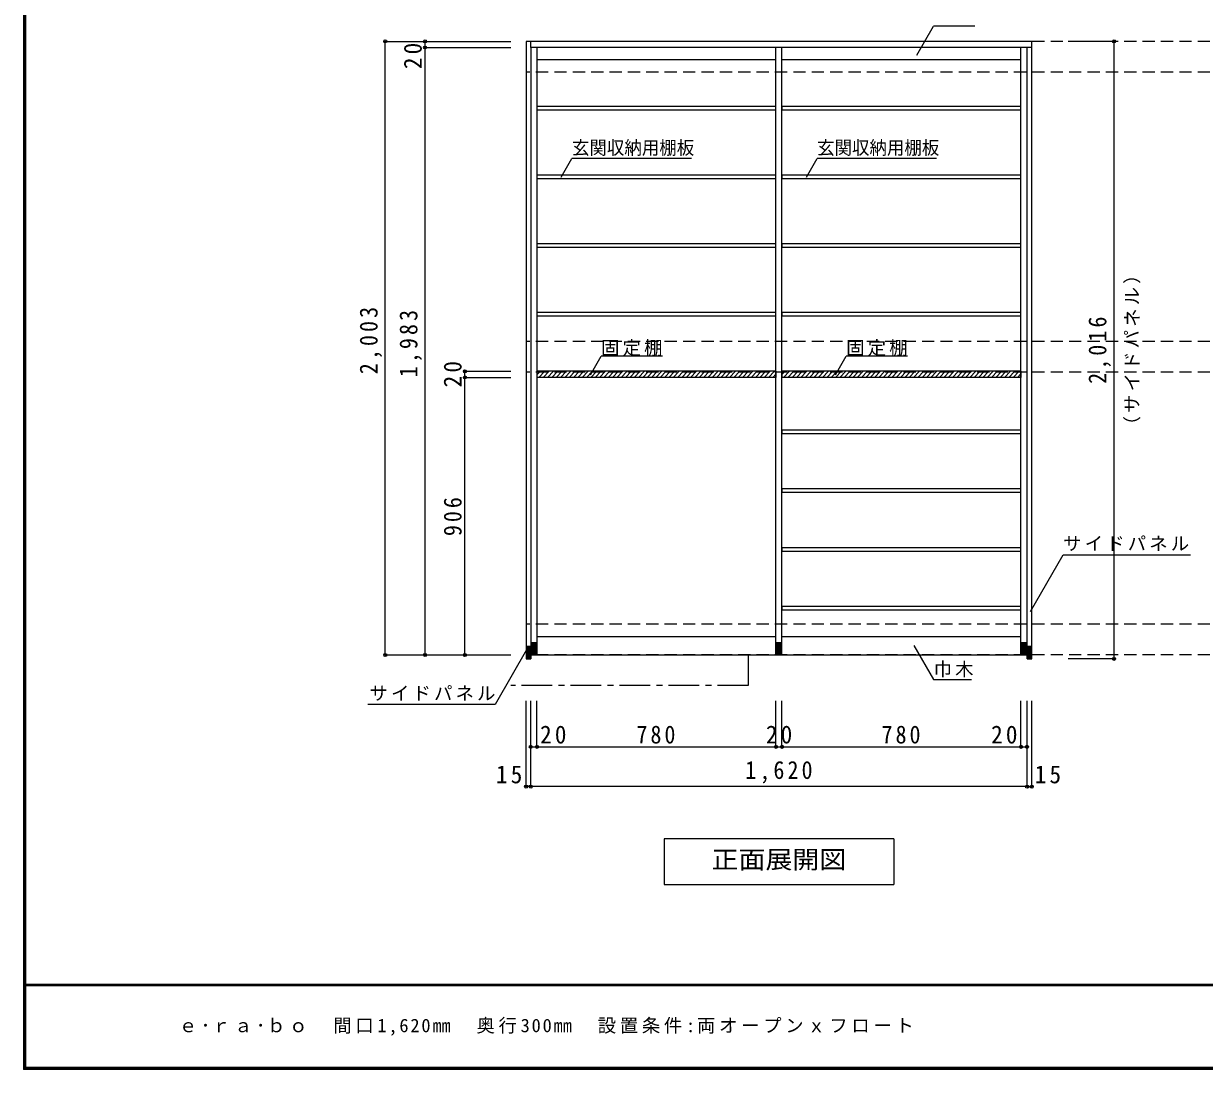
# Model space of a CAD drawing. Units: millimetres at full size, sheet at 1:20. Extents: x -3922 to 3878, y -2932 to 2722.
# Drawn here: x -3922 to -68, y -2864 to 550 of the extents above; entities that cross this region are included whole.
import ezdxf
from ezdxf.enums import TextEntityAlignment as Align

# ---------------------------------------------------------------- set-up
doc = ezdxf.new("R2010")
doc.units = ezdxf.units.MM
doc.header["$LTSCALE"] = 20
doc.header["$PDMODE"] = 32
doc.header["$PDSIZE"] = 10
doc.linetypes.add('CHAIN1', pattern=[8, 5, -1, 1, -1])
doc.linetypes.add('DASHED2', pattern=[3, 2, -1])
for name, color, linetype in [('0-2_本体', 2, 'Continuous'), ('0-3_固定棚', 3, 'Continuous'), ('0-4_可動棚', 3, 'Continuous'), ('0-5', 4, 'Continuous'), ('0-7_桟木・巾木', 2, 'Continuous'), ('0-A_文字', 7, 'Continuous'), ('0-B_寸法', 4, 'Continuous'), ('0-C_ハッチ', 4, 'Continuous'), ('F-1_枠', 6, 'Continuous'), ('F-A_文字', 7, 'Continuous')]:
    doc.layers.add(name, color=color, linetype=linetype)
doc.styles.add('ＭＳ ゴシック', font='')
doc.styles.get('ＭＳ ゴシック').set_extended_font_data('MS Gothic')

# ---------------------------------------------------------------- blocks, each defined once
blk = doc.blocks.new('R40')
at = {"layer": '0-5', "color": 3}
for p, q in [((10, 18.67), (-10, 18.67)), ((-10, 16), (10, 16)), ((-10, 13.33), (10, 13.33)), ((-10, 10.67), (10, 10.67)), ((-10, 8), (10, 8)), ((-10, 5.33), (10, 5.33)), ((-10, 2.67), (10, 2.67)), ((-10, 0), (10, 0)), ((-10, -2.67), (10, -2.67)), ((-10, -5.33), (10, -5.33)), ((-10, -8), (10, -8)), ((-10, -10.67), (10, -10.67)), ((-10, -13.33), (10, -13.33)), ((-10, -16), (10, -16)), ((-10, -18.67), (10, -18.67))]:
    blk.add_line(p, q, dxfattribs=at)
blk = doc.blocks.new('R40-2')
at = {"layer": '0-5', "color": 3}
for p, q in [((7.5, 18.67), (-7.5, 18.67)), ((-7.5, 16), (7.5, 16)), ((-7.5, 13.33), (7.5, 13.33)), ((-7.5, 10.67), (7.5, 10.67)), ((-7.5, 8), (7.5, 8)), ((-7.5, 5.33), (7.5, 5.33)), ((-7.5, 2.67), (7.5, 2.67)), ((-7.5, 0), (7.5, 0)), ((-7.5, -2.67), (7.5, -2.67)), ((-7.5, -5.33), (7.5, -5.33)), ((-7.5, -8), (7.5, -8)), ((-7.5, -10.67), (7.5, -10.67)), ((-7.5, -13.33), (7.5, -13.33)), ((-7.5, -16), (7.5, -16)), ((-7.5, -18.67), (7.5, -18.67))]:
    blk.add_line(p, q, dxfattribs=at)

msp = doc.modelspace()

# ---------------------------------------------------------------- linework, layer by layer
at = {"layer": '0-2_本体', "color": 3}
for p, q in [((-631.53, 491.73), (-2281.53, 491.73)), ((-2281.53, 491.73), (-2281.53, -1524.27)), ((-2266.53, 471.73), (-2266.53, 491.73)), ((-631.53, 471.73), (-2266.53, 471.73)), ((-2266.53, 471.73), (-2266.53, -1524.27)), ((-2246.53, 471.73), (-2246.53, -1511.27)), ((-1466.53, -1511.27), (-1466.53, 471.73)), ((-1446.53, -1511.27), (-1446.53, 471.73)), ((-666.53, -1511.27), (-666.53, 471.73)), ((-646.53, -1524.27), (-646.53, 471.73)), ((-631.53, -1524.27), (-631.53, 491.73)), ((-2281.53, -1524.27), (-2266.53, -1524.27)), ((-2266.53, -1511.27), (-646.53, -1511.27)), ((-646.53, -1524.27), (-631.53, -1524.27))]:
    msp.add_line(p, q, dxfattribs=at)
at = {"layer": '0-3_固定棚'}
for p, q in [((-2246.53, -585.27), (-2246.53, -605.27)), ((-1466.53, -585.27), (-2246.53, -585.27)), ((-1446.53, -585.27), (-1446.53, -605.27)), ((-666.53, -585.27), (-1446.53, -585.27))]:
    msp.add_line(p, q, dxfattribs=at)
for points in [[(-1466.53, -585.27), (-1466.53, -605.27), (-2246.53, -605.27)], [(-666.53, -585.27), (-666.53, -605.27), (-1446.53, -605.27)]]:
    msp.add_lwpolyline(points, dxfattribs=at)
at = {"layer": '0-4_可動棚'}
for p, q in [((-2245.53, 266.93), (-2245.53, 278.93)), ((-1467.53, 278.93), (-2245.53, 278.93)), ((-1467.53, 278.93), (-1467.53, 266.93)), ((-1445.53, 266.93), (-1445.53, 278.93)), ((-667.53, 278.93), (-1445.53, 278.93)), ((-667.53, 278.93), (-667.53, 266.93)), ((-1467.53, 266.93), (-2245.53, 266.93)), ((-667.53, 266.93), (-1445.53, 266.93)), ((-2245.53, 42.93), (-2245.53, 54.93)), ((-1467.53, 54.93), (-2245.53, 54.93)), ((-1467.53, 42.93), (-2245.53, 42.93)), ((-1467.53, 54.93), (-1467.53, 42.93)), ((-1445.53, 42.93), (-1445.53, 54.93)), ((-667.53, 54.93), (-1445.53, 54.93)), ((-667.53, 42.93), (-1445.53, 42.93)), ((-667.53, 54.93), (-667.53, 42.93)), ((-2245.53, -181.07), (-2245.53, -169.07)), ((-1467.53, -169.07), (-2245.53, -169.07)), ((-1467.53, -181.07), (-2245.53, -181.07)), ((-1467.53, -169.07), (-1467.53, -181.07)), ((-1445.53, -181.07), (-1445.53, -169.07)), ((-667.53, -169.07), (-1445.53, -169.07)), ((-667.53, -181.07), (-1445.53, -181.07)), ((-667.53, -169.07), (-667.53, -181.07)), ((-2245.53, -405.07), (-2245.53, -393.07)), ((-1467.53, -393.07), (-2245.53, -393.07)), ((-1467.53, -405.07), (-2245.53, -405.07)), ((-1467.53, -393.07), (-1467.53, -405.07)), ((-1445.53, -405.07), (-1445.53, -393.07)), ((-667.53, -393.07), (-1445.53, -393.07)), ((-667.53, -405.07), (-1445.53, -405.07)), ((-667.53, -393.07), (-667.53, -405.07)), ((-1445.53, -789.07), (-1445.53, -777.07)), ((-667.53, -777.07), (-1445.53, -777.07)), ((-667.53, -789.07), (-1445.53, -789.07)), ((-667.53, -777.07), (-667.53, -789.07)), ((-1445.53, -981.07), (-1445.53, -969.07)), ((-667.53, -969.07), (-1445.53, -969.07)), ((-667.53, -981.07), (-1445.53, -981.07)), ((-667.53, -969.07), (-667.53, -981.07)), ((-1445.53, -1173.07), (-1445.53, -1161.07)), ((-667.53, -1161.07), (-1445.53, -1161.07)), ((-667.53, -1173.07), (-1445.53, -1173.07)), ((-667.53, -1161.07), (-667.53, -1173.07)), ((-1445.53, -1365.07), (-1445.53, -1353.07)), ((-667.53, -1353.07), (-1445.53, -1353.07)), ((-667.53, -1365.07), (-1445.53, -1365.07)), ((-667.53, -1353.07), (-667.53, -1365.07))]:
    msp.add_line(p, q, dxfattribs=at)
at = {"layer": '0-7_桟木・巾木', "color": 7}
for p, q in [((-1466.53, 431.73), (-2246.53, 431.73)), ((-666.53, 431.73), (-1446.53, 431.73)), ((-2246.53, -1451.27), (-1466.53, -1451.27)), ((-1446.53, -1451.27), (-666.53, -1451.27))]:
    msp.add_line(p, q, dxfattribs=at)
at = {"layer": '0-A_文字'}
for p, q in [((-1006.41, 446.66), (-951.59, 541.62)), ((-817, 541.62), (-951.59, 541.62)), ((-2167.05, 48.93), (-2132.03, 109.59)), ((-1742.03, 109.59), (-2132.03, 109.59)), ((-1367.05, 48.93), (-1332.03, 109.59)), ((-942.03, 109.59), (-1332.03, 109.59)), ((-2072.05, -596.33), (-2037.03, -535.68)), ((-1837.03, -535.68), (-2037.03, -535.68)), ((-1272.05, -596.33), (-1237.03, -535.68)), ((-1037.03, -535.68), (-1237.03, -535.68)), ((-635.75, -1369.63), (-528.67, -1184.16)), ((-528.67, -1184.16), (-113.54, -1184.16)), ((-2275.84, -1487.54), (-2382.92, -1673.01)), ((-1015.8, -1480.64), (-951.59, -1591.85)), ((-951.59, -1591.85), (-827.82, -1591.85)), ((-2382.92, -1673.01), (-2798.06, -1673.01)), ((-1081.53, -2111.27), (-1081.53, -2261.27)), ((-1831.53, -2261.27), (-1081.53, -2261.27))]:
    msp.add_line(p, q, dxfattribs=at)
at = {"layer": '0-A_文字', "linetype": 'CHAIN1'}
for p, q in [((-1556.53, -1511.27), (-1556.53, -1611.27)), ((-1556.53, -1611.27), (-2331.53, -1611.27))]:
    msp.add_line(p, q, dxfattribs=at)
at = {"layer": '0-A_文字'}
msp.add_lwpolyline([(-1081.53, -2111.27), (-1831.53, -2111.27), (-1831.53, -2261.27)], dxfattribs=at)
at = {"layer": '0-B_寸法'}
for p, q in [((-2741.53, 491.73), (-2331.53, 491.73)), ((-2741.53, -1511.27), (-2741.53, 491.73)), ((-2611.53, 471.73), (-2611.53, 491.73)), ((-2611.53, 491.73), (-2481.53, 491.73)), ((-2611.53, 471.73), (-2331.53, 471.73)), ((-2611.53, -1511.27), (-2611.53, 471.73)), ((-362.53, 491.73), (-512.53, 491.73)), ((-362.53, -1524.27), (-362.53, 491.73)), ((-2481.53, -605.27), (-2481.53, -585.27)), ((-2481.53, -585.27), (-2331.53, -585.27)), ((-2481.53, -1511.27), (-2481.53, -605.27)), ((-2481.53, -605.27), (-2331.53, -605.27)), ((-2741.53, -1511.27), (-2331.53, -1511.27)), ((-2611.53, -1511.27), (-2481.53, -1511.27)), ((-2481.53, -1511.27), (-2331.53, -1511.27)), ((-362.53, -1524.27), (-512.53, -1524.27)), ((-2281.53, -1941.27), (-2281.53, -1661.27)), ((-2266.53, -1811.27), (-2266.53, -1661.27)), ((-2266.53, -1941.27), (-2266.53, -1661.27)), ((-2246.53, -1811.27), (-2246.53, -1661.27)), ((-1466.53, -1811.27), (-1466.53, -1661.27)), ((-1446.53, -1811.27), (-1446.53, -1661.27)), ((-666.53, -1811.27), (-666.53, -1661.27)), ((-646.53, -1811.27), (-646.53, -1661.27)), ((-646.53, -1941.27), (-646.53, -1661.27)), ((-631.53, -1941.27), (-631.53, -1661.27)), ((-2266.53, -1811.27), (-2246.53, -1811.27)), ((-2266.53, -1941.27), (-2266.53, -1811.27)), ((-2246.53, -1811.27), (-1466.53, -1811.27)), ((-1466.53, -1811.27), (-1446.53, -1811.27)), ((-1446.53, -1811.27), (-666.53, -1811.27)), ((-666.53, -1811.27), (-646.53, -1811.27)), ((-646.53, -1941.27), (-646.53, -1811.27)), ((-2266.53, -1941.27), (-2281.53, -1941.27)), ((-646.53, -1941.27), (-2266.53, -1941.27)), ((-646.53, -1941.27), (-631.53, -1941.27))]:
    msp.add_line(p, q, dxfattribs=at)
at = {"layer": '0-B_寸法', "linetype": 'DASHED2'}
for p, q in [((2050.47, 491.73), (-2281.53, 491.73)), ((2050.47, 391.73), (-2281.53, 391.73)), ((2050.47, -488.27), (-2281.53, -488.27)), ((2050.47, -588.27), (-2281.53, -588.27)), ((2050.47, -1411.27), (-2281.53, -1411.27)), ((2050.47, -1511.27), (-2281.53, -1511.27))]:
    msp.add_line(p, q, dxfattribs=at)
at = {"layer": '0-B_寸法', "color": 7}
for p in [(-2741.53, 491.73), (-2611.53, 491.73), (-2611.53, 471.73), (-362.53, 491.73), (-2481.53, -585.27), (-2481.53, -605.27), (-2741.53, -1511.27), (-2611.53, -1511.27), (-2481.53, -1511.27), (-362.53, -1524.27), (-2266.53, -1811.27), (-2246.53, -1811.27), (-1466.53, -1811.27), (-1446.53, -1811.27), (-666.53, -1811.27), (-646.53, -1811.27), (-2281.53, -1941.27), (-2266.53, -1941.27), (-646.53, -1941.27), (-631.53, -1941.27)]:
    msp.add_point(p, dxfattribs=at)
at = {"layer": '0-C_ハッチ'}
for p, q in [((-2246.53, -597.01), (-2234.79, -585.27)), ((-2240.65, -605.27), (-2220.65, -585.27)), ((-2226.5, -605.27), (-2206.5, -585.27)), ((-2212.36, -605.27), (-2192.36, -585.27)), ((-2198.22, -605.27), (-2178.22, -585.27)), ((-2184.08, -605.27), (-2164.08, -585.27)), ((-2169.94, -605.27), (-2149.94, -585.27)), ((-2155.79, -605.27), (-2135.79, -585.27)), ((-2141.65, -605.27), (-2121.65, -585.27)), ((-2127.51, -605.27), (-2107.51, -585.27)), ((-2113.37, -605.27), (-2093.37, -585.27)), ((-2099.22, -605.27), (-2079.22, -585.27)), ((-2085.08, -605.27), (-2065.08, -585.27)), ((-2070.94, -605.27), (-2050.94, -585.27)), ((-2056.8, -605.27), (-2036.8, -585.27)), ((-2042.66, -605.27), (-2022.66, -585.27)), ((-2028.51, -605.27), (-2008.51, -585.27)), ((-2014.37, -605.27), (-1994.37, -585.27)), ((-2000.23, -605.27), (-1980.23, -585.27)), ((-1986.09, -605.27), (-1966.09, -585.27)), ((-1971.95, -605.27), (-1951.95, -585.27)), ((-1957.8, -605.27), (-1937.8, -585.27)), ((-1943.66, -605.27), (-1923.66, -585.27)), ((-1929.52, -605.27), (-1909.52, -585.27)), ((-1915.38, -605.27), (-1895.38, -585.27)), ((-1901.23, -605.27), (-1881.23, -585.27)), ((-1887.09, -605.27), (-1867.09, -585.27)), ((-1872.95, -605.27), (-1852.95, -585.27)), ((-1858.81, -605.27), (-1838.81, -585.27)), ((-1844.67, -605.27), (-1824.67, -585.27)), ((-1830.52, -605.27), (-1810.52, -585.27)), ((-1816.38, -605.27), (-1796.38, -585.27)), ((-1802.24, -605.27), (-1782.24, -585.27)), ((-1788.1, -605.27), (-1768.1, -585.27)), ((-1773.96, -605.27), (-1753.96, -585.27)), ((-1759.81, -605.27), (-1739.81, -585.27)), ((-1745.67, -605.27), (-1725.67, -585.27)), ((-1731.53, -605.27), (-1711.53, -585.27)), ((-1717.39, -605.27), (-1697.39, -585.27)), ((-1703.25, -605.27), (-1683.25, -585.27)), ((-1689.1, -605.27), (-1669.1, -585.27)), ((-1674.96, -605.27), (-1654.96, -585.27)), ((-1660.82, -605.27), (-1640.82, -585.27)), ((-1646.68, -605.27), (-1626.68, -585.27)), ((-1632.53, -605.27), (-1612.53, -585.27)), ((-1618.39, -605.27), (-1598.39, -585.27)), ((-1604.25, -605.27), (-1584.25, -585.27)), ((-1590.11, -605.27), (-1570.11, -585.27)), ((-1575.97, -605.27), (-1555.97, -585.27)), ((-1561.82, -605.27), (-1541.82, -585.27)), ((-1547.68, -605.27), (-1527.68, -585.27)), ((-1533.54, -605.27), (-1513.54, -585.27)), ((-1519.4, -605.27), (-1499.4, -585.27)), ((-1505.26, -605.27), (-1485.26, -585.27)), ((-1491.11, -605.27), (-1471.11, -585.27)), ((-1476.97, -605.27), (-1466.53, -594.83)), ((-1446.53, -596.01), (-1435.79, -585.27)), ((-1441.65, -605.27), (-1421.65, -585.27)), ((-1427.5, -605.27), (-1407.5, -585.27)), ((-1413.36, -605.27), (-1393.36, -585.27)), ((-1399.22, -605.27), (-1379.22, -585.27)), ((-1385.08, -605.27), (-1365.08, -585.27)), ((-1370.94, -605.27), (-1350.94, -585.27)), ((-1356.79, -605.27), (-1336.79, -585.27)), ((-1342.65, -605.27), (-1322.65, -585.27)), ((-1328.51, -605.27), (-1308.51, -585.27)), ((-1314.37, -605.27), (-1294.37, -585.27)), ((-1300.22, -605.27), (-1280.22, -585.27)), ((-1286.08, -605.27), (-1266.08, -585.27)), ((-1271.94, -605.27), (-1251.94, -585.27)), ((-1257.8, -605.27), (-1237.8, -585.27)), ((-1243.66, -605.27), (-1223.66, -585.27)), ((-1229.51, -605.27), (-1209.51, -585.27)), ((-1215.37, -605.27), (-1195.37, -585.27)), ((-1201.23, -605.27), (-1181.23, -585.27)), ((-1187.09, -605.27), (-1167.09, -585.27)), ((-1172.95, -605.27), (-1152.95, -585.27)), ((-1158.8, -605.27), (-1138.8, -585.27)), ((-1144.66, -605.27), (-1124.66, -585.27)), ((-1130.52, -605.27), (-1110.52, -585.27)), ((-1116.38, -605.27), (-1096.38, -585.27)), ((-1102.23, -605.27), (-1082.23, -585.27)), ((-1088.09, -605.27), (-1068.09, -585.27)), ((-1073.95, -605.27), (-1053.95, -585.27)), ((-1059.81, -605.27), (-1039.81, -585.27)), ((-1045.67, -605.27), (-1025.67, -585.27)), ((-1031.52, -605.27), (-1011.52, -585.27)), ((-1017.38, -605.27), (-997.38, -585.27)), ((-1003.24, -605.27), (-983.24, -585.27)), ((-989.1, -605.27), (-969.1, -585.27)), ((-974.96, -605.27), (-954.96, -585.27)), ((-960.81, -605.27), (-940.81, -585.27)), ((-946.67, -605.27), (-926.67, -585.27)), ((-932.53, -605.27), (-912.53, -585.27)), ((-918.39, -605.27), (-898.39, -585.27)), ((-904.25, -605.27), (-884.25, -585.27)), ((-890.1, -605.27), (-870.1, -585.27)), ((-875.96, -605.27), (-855.96, -585.27)), ((-861.82, -605.27), (-841.82, -585.27)), ((-847.68, -605.27), (-827.68, -585.27)), ((-833.53, -605.27), (-813.53, -585.27)), ((-819.39, -605.27), (-799.39, -585.27)), ((-805.25, -605.27), (-785.25, -585.27)), ((-791.11, -605.27), (-771.11, -585.27)), ((-776.97, -605.27), (-756.97, -585.27)), ((-762.82, -605.27), (-742.82, -585.27)), ((-748.68, -605.27), (-728.68, -585.27)), ((-734.54, -605.27), (-714.54, -585.27)), ((-720.4, -605.27), (-700.4, -585.27)), ((-706.26, -605.27), (-686.26, -585.27)), ((-692.11, -605.27), (-672.11, -585.27)), ((-677.97, -605.27), (-666.53, -593.83))]:
    msp.add_line(p, q, dxfattribs=at)
at = {"layer": 'F-1_枠'}
for p, q in [((-3922.03, 2722.29), (-3922.03, -2864.37)), ((-3918.7, 2722.29), (-3918.7, -2864.37)), ((-3915.36, 2722.29), (-3915.36, -2864.37)), ((3877.97, -2587.71), (-3922.03, -2587.71)), ((3877.97, -2591.04), (-3922.03, -2591.04)), ((3877.97, -2857.71), (-3922.03, -2857.71)), ((3877.97, -2861.04), (-3922.03, -2861.04)), ((3877.97, -2864.37), (-3922.03, -2864.37))]:
    msp.add_line(p, q, dxfattribs=at)

# ---------------------------------------------------------------- block references
at = {"layer": '0-2_本体'}
for p in [(-2274.03, -1502.93), (-639.03, -1502.93)]:
    msp.add_blockref('R40-2', p, dxfattribs=at)
at = {"layer": '0-5'}
for p in [(-2256.53, -1489.93), (-1456.53, -1489.93), (-656.53, -1489.93)]:
    msp.add_blockref('R40', p, dxfattribs=at)

# ---------------------------------------------------------------- texts
at = {"layer": '0-A_文字', "style": 'ＭＳ ゴシック'}
for s, height, width, p in [('玄関収納用棚板', 43.99, 0.95, (-2132.03, 109.59)), ('玄関収納用棚板', 43.99, 0.95, (-1332.03, 109.59)), ('正面展開図', 58.65, 1.1, (-1676.53, -2226.27))]:
    msp.add_text(s, height=height, dxfattribs=dict(at, width=width)).set_placement(p, align=Align.BOTTOM_LEFT)
at = {"layer": '0-A_文字', "char_height": 43.99, "attachment_point": 7, "style": 'ＭＳ ゴシック'}
for s, insert in [('\\T1.17;固定棚', (-2037.03, -535.68)), ('\\T1.17;固定棚', (-1237.03, -535.68)), ('\\T1.17;サイドパネル', (-528.67, -1172.21)), ('\\T1.17;巾木', (-951.59, -1584.74)), ('\\T1.17;サイドパネル', (-2792.92, -1661.06))]:
    msp.add_mtext(s, dxfattribs=dict(at, insert=insert))
at = {"layer": '0-B_寸法', "color": 7, "attachment_point": 7, "rotation": 90, "style": 'ＭＳ ゴシック'}
for s, insert, char_height in [('\\T1.27;\\W0.95;20', (-2621.53, 401.26), 58.65), ('\\T1.17;（サイドパネル）', (-276.3, -791.27), 43.99), ('\\T1.28;\\W0.9;2,003', (-2751.53, -594.77), 58.65), ('\\T1.28;\\W0.9;1,983', (-2621.53, -604.77), 58.65), ('\\T1.28;\\W0.9;2,016', (-372.53, -626.27), 58.65), ('\\T1.27;\\W0.95;20', (-2491.53, -637.77), 58.65), ('\\T1.27;\\W0.9;906', (-2491.53, -1123.27), 58.65)]:
    msp.add_mtext(s, dxfattribs=dict(at, insert=insert, char_height=char_height))
at = {"layer": '0-B_寸法', "color": 7, "char_height": 58.65, "attachment_point": 7, "style": 'ＭＳ ゴシック'}
for s, insert in [('\\T1.27;\\W0.95;20', (-2236.15, -1801.27)), ('\\T1.27;\\W0.9;780', (-1921.53, -1801.27)), ('\\T1.27;\\W0.95;20', (-1499.03, -1801.27)), ('\\T1.27;\\W0.9;780', (-1121.53, -1801.27)), ('\\T1.27;\\W0.95;20', (-763.95, -1801.27)), ('\\T1.27;\\W0.95;15', (-2380.2, -1931.27)), ('\\T1.28;\\W0.9;1,620', (-1566.53, -1931.27)), ('\\T1.27;\\W0.95;15', (-621.62, -1931.27))]:
    msp.add_mtext(s, dxfattribs=dict(at, insert=insert))
at = {"layer": 'F-A_文字', "insert": (-3415.36, -2754.37), "char_height": 43.99, "attachment_point": 7, "style": 'ＭＳ ゴシック'}
msp.add_mtext('\\T1.2;ｅ･ｒａ･ｂｏ\u3000間口1,620㎜\u3000奥行300㎜\u3000設置条件:両オープンｘフロート', dxfattribs=at)

doc.saveas('drawing.dxf')
